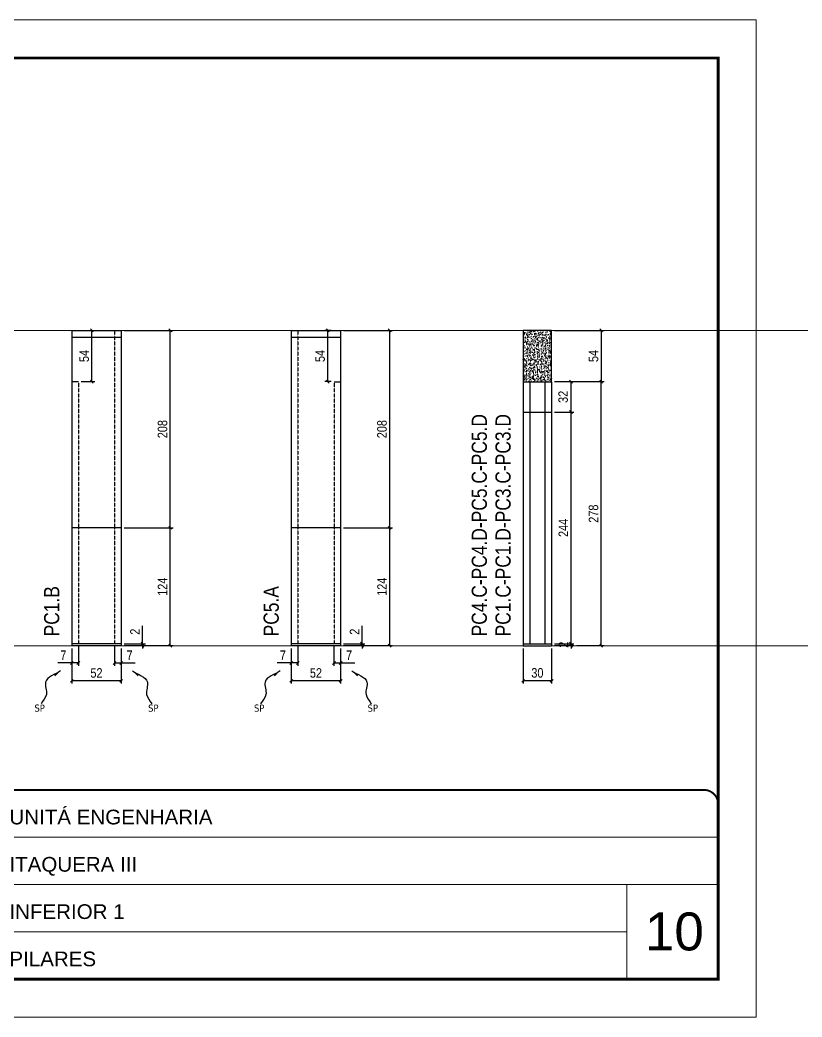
# Model space of a CAD drawing. Extents: x 2282 to 12463, y 760 to 16806.
# Drawn here: x 5193 to 6017, y 13394 to 14444 of the extents above; entities that cross this region are included whole.
import ezdxf

# ---------------------------------------------------------------- set-up
doc = ezdxf.new("R2010")
doc.units = 0
for name, pattern in [('CONTINUO', [0]), ('DASHED', [0.75, 0.5, -0.25]), ('HIDDEN', [0.375, 0.25, -0.125])]:
    doc.linetypes.add(name, pattern=pattern)
for name, color, linetype, lineweight in [('CARIMBO', 255, 'Continuous', 9), ('Folhas', 255, 'Continuous', 9), ('SARRAFO DE PRESSAO', 251, 'DASHED', 9)]:
    doc.layers.add(name, color=color, linetype=linetype, lineweight=lineweight)
for name, color, linetype in [('COTA', 241, 'Continuous'), ('NOMENCLATURA', 7, 'Continuous'), ('Painéis', 200, 'Continuous'), ('SARR_2.2x7', 40, 'Continuous'), ('texto', 7, 'Continuous')]:
    doc.layers.add(name, color=color, linetype=linetype)
doc.styles.add('ARIAL', font='arial.ttf')
doc.styles.add('ARIAL_NARROW', font='ARIALN.TTF', dxfattribs={"height": 0.2})
doc.styles.add('COTA TECNICA', font='techl___.ttf', dxfattribs={"height": 10})
doc.styles.add('COTA TECNICA-50', font='techl___.ttf', dxfattribs={"height": 10})
doc.styles.get("Standard").update_dxf_attribs({"font": 'arial.ttf'})
doc.styles.add('Tecnologia', font='')
doc.styles.get('Tecnologia').set_extended_font_data('Forgotten Futurist')
doc.dimstyles.new('COTA PAINEL-50', dxfattribs={"dimtxt": 10, "dimasz": 3, "dimexe": 3, "dimexo": 3, "dimgap": 3, "dimtad": 1, "dimdec": 1, "dimzin": 12, "dimdsep": 46, "dimtxsty": 'COTA TECNICA-50', "dimblk1": 'OBLIQUE', "dimblk2": 'OBLIQUE', "dimsah": 1, "dimcen": 0.9, "dimclrd": 4, "dimclre": 4, "dimclrt": 240, "dimadec": 1, "dimazin": 3, "dimtfac": 1, "dimtdec": 1, "dimtmove": 0, "dimatfit": 3, "dimfxl": 1, "dimtolj": 1, "dimtzin": 12, "dimarcsym": 0})
doc.dimstyles.new('PAINEL', dxfattribs={"dimtxt": 10, "dimasz": 3, "dimexe": 3, "dimexo": 3, "dimgap": 3, "dimtad": 1, "dimdec": 1, "dimzin": 12, "dimdsep": 46, "dimtxsty": 'COTA TECNICA', "dimblk1": 'OBLIQUE', "dimblk2": 'OBLIQUE', "dimsah": 1, "dimcen": 0.9, "dimclrd": 4, "dimclre": 4, "dimclrt": 240, "dimadec": 1, "dimazin": 3, "dimtfac": 1, "dimtdec": 1, "dimtmove": 0, "dimatfit": 3, "dimfxl": 1, "dimtolj": 1, "dimtzin": 12, "dimarcsym": 0})
doc.dimstyles.get("Standard").update_dxf_attribs({"dimtxt": 0.18, "dimasz": 0.18, "dimexe": 0.18, "dimexo": 0.0625, "dimgap": 0.09, "dimtad": 0, "dimtih": 1, "dimtoh": 1, "dimdec": 4, "dimzin": 0, "dimdsep": 46, "dimtxsty": 'Standard', "dimcen": 0.09, "dimadec": 0, "dimazin": 0, "dimtfac": 1, "dimtdec": 4, "dimtofl": 0, "dimtmove": 0, "dimatfit": 3, "dimfxl": 1, "dimtolj": 1, "dimtzin": 0, "dimarcsym": 0})

# ---------------------------------------------------------------- blocks, each defined once
blk = doc.blocks.new('9999999999')
at = {"color": 30, "linetype": 'CONTINUO'}
for p, q in [((98564.6, 34230.2), (98564.6, 34429.4)), ((98564.6, 34379.6), (99584, 34379.6)), ((98564.6, 34329.8), (99488, 34329.8)), ((99584, 34329.8), (99488, 34329.8)), ((99488, 34329.8), (99488, 34230.2)), ((98564.6, 34280), (99488, 34280))]:
    blk.add_line(p, q, dxfattribs=at)
at = {"color": 30, "linetype": 'CONTINUO', "const_width": 2}
blk.add_lwpolyline([(99584, 34230.2), (99584, 34414.4, 0.414214), (99569, 34429.4), (98229, 34429.4, 0.414214), (98214, 34414.4), (98214, 34245.2, 0.414214), (98229, 34230.2), (99584, 34230.2)], format="xyb", dxfattribs=at)
at = {"layer": 'Folhas'}
blk.add_lwpolyline([(98139, 34190.2), (99624, 34190.2), (99624, 35240.2), (98139, 35240.2)], close=True, dxfattribs=at)
at = {"layer": 'Folhas', "color": 30, "const_width": 3}
blk.add_lwpolyline([(98214, 34230.2), (99584, 34230.2), (99584, 35200.2), (98214, 35200.2)], close=True, dxfattribs=at)
at = {"color": 7, "linetype": 'Continuous', "ltscale": 5, "style": 'ARIAL'}
for s, height, p in [('UNITÁ ENGENHARIA', 15.483, (98837.7, 34393.1)), ('ITAQUERA III', 15.483, (98837.7, 34343.3)), ('INFERIOR 1', 15.48, (98837.7, 34293.5)), ('NOVA SISTEMAS CONSTRUTIVOS', 11.059, (98263.2, 34267.2)), ('PILARES', 15.48, (98837.7, 34243.7))]:
    blk.add_text(s, height=height, dxfattribs=at).set_placement(p)
at = {"layer": 'Folhas', "color": 7, "style": 'Tecnologia', "width": 1.5}
for s, p in [('CLIENTE:', (98573.7, 34397.2)), ('OBRA:', (98573.7, 34347.3)), ('PAVIMENTO:', (98573.7, 34297.5)), ('PROJETO:', (98573.7, 34247.7))]:
    blk.add_text(s, height=14, dxfattribs=at).set_placement(p)
blk = doc.blocks.new('_Oblique')
at = {"color": 0, "linetype": 'ByBlock', "lineweight": -2}
blk.add_line((-0.5, -0.5), (0.5, 0.5), dxfattribs=at)
blk = doc.blocks.new('*D205')
at = {"layer": 'COTA', "color": 4, "lineweight": -2, "transparency": 16777216}
for p, q in [((5322.3, 13787.1), (5322.3, 13805.9)), ((5302.8, 13787.1), (5325.3, 13787.1)), ((5322.3, 13785.1), (5322.3, 13787.1)), ((5302.8, 13785.1), (5325.3, 13785.1)), ((5322.3, 13785.1), (5322.3, 13782.1))]:
    blk.add_line(p, q, dxfattribs=at)
at = {"layer": 'Defpoints', "color": 0, "transparency": 16777216}
for p in [(5299.8, 13787.1), (5299.8, 13785.1), (5322.3, 13785.1)]:
    blk.add_point(p, dxfattribs=at)
at = {"layer": 'COTA', "color": 4, "lineweight": -2, "transparency": 16777216, "xscale": 3, "yscale": 3, "zscale": 3}
for p, rotation in [((5322.3, 13787.1), 270), ((5322.3, 13785.1), 90)]:
    blk.add_blockref('_Oblique', p, dxfattribs=dict(at, rotation=rotation))
at = {"layer": 'COTA', "color": 240, "transparency": 16777216, "insert": (5314.3, 13799.8), "char_height": 10, "attachment_point": 5, "rotation": 90, "style": 'COTA TECNICA-50'}
blk.add_mtext('\\A1;2', dxfattribs=at)
blk = doc.blocks.new('*D206')
at = {"layer": 'COTA', "color": 4, "linetype": 'ByBlock', "lineweight": -2, "transparency": 16777216}
for p, q in [((5302.8, 13909.1), (5354.5, 13909.1)), ((5351.5, 13785.1), (5351.5, 13909.1)), ((5302.8, 13785.1), (5354.5, 13785.1))]:
    blk.add_line(p, q, dxfattribs=at)
at = {"layer": 'Defpoints', "color": 0, "linetype": 'ByBlock', "transparency": 16777216}
for p in [(5299.8, 13909.1), (5351.5, 13909.1), (5299.8, 13785.1)]:
    blk.add_point(p, dxfattribs=at)
at = {"layer": 'COTA', "color": 4, "linetype": 'ByBlock', "lineweight": -2, "transparency": 16777216, "xscale": 3, "yscale": 3, "zscale": 3}
for p, rotation in [((5351.5, 13909.1), 90), ((5351.5, 13785.1), 270)]:
    blk.add_blockref('_Oblique', p, dxfattribs=dict(at, rotation=rotation))
at = {"layer": 'COTA', "color": 240, "linetype": 'ByBlock', "transparency": 16777216, "insert": (5343.4, 13847.1), "char_height": 10, "attachment_point": 5, "rotation": 90, "style": 'COTA TECNICA'}
blk.add_mtext('\\A1;124', dxfattribs=at)
blk = doc.blocks.new('*D210')
at = {"layer": 'COTA', "color": 4, "linetype": 'ByBlock', "lineweight": -2, "transparency": 16777216}
for p, q in [((5247.8, 13782.1), (5247.8, 13745.1)), ((5299.8, 13782.1), (5299.8, 13745.1)), ((5299.8, 13748.1), (5247.8, 13748.1))]:
    blk.add_line(p, q, dxfattribs=at)
at = {"layer": 'Defpoints', "color": 0, "linetype": 'ByBlock', "transparency": 16777216}
for p in [(5247.8, 13785.1), (5299.8, 13785.1), (5247.8, 13748.1)]:
    blk.add_point(p, dxfattribs=at)
at = {"layer": 'COTA', "color": 4, "linetype": 'ByBlock', "lineweight": -2, "transparency": 16777216, "xscale": 3, "yscale": 3, "zscale": 3, "rotation": 180}
blk.add_blockref('_Oblique', (5247.8, 13748.1), dxfattribs=at)
at = {"layer": 'COTA', "color": 4, "linetype": 'ByBlock', "lineweight": -2, "transparency": 16777216, "xscale": 3, "yscale": 3, "zscale": 3}
blk.add_blockref('_Oblique', (5299.8, 13748.1), dxfattribs=at)
at = {"layer": 'COTA', "color": 240, "linetype": 'ByBlock', "transparency": 16777216, "insert": (5273.8, 13756.3), "char_height": 10, "attachment_point": 5, "style": 'COTA TECNICA'}
blk.add_mtext('\\A1;52', dxfattribs=at)
blk = doc.blocks.new('*D207')
at = {"layer": 'COTA', "color": 4, "linetype": 'ByBlock', "lineweight": -2, "transparency": 16777216}
for p, q in [((5302.8, 14117.1), (5354.5, 14117.1)), ((5351.5, 13909.1), (5351.5, 14117.1)), ((5302.8, 13909.1), (5354.5, 13909.1))]:
    blk.add_line(p, q, dxfattribs=at)
at = {"layer": 'Defpoints', "color": 0, "linetype": 'ByBlock', "transparency": 16777216}
for p in [(5299.8, 14117.1), (5351.5, 14117.1), (5299.8, 13909.1)]:
    blk.add_point(p, dxfattribs=at)
at = {"layer": 'COTA', "color": 4, "linetype": 'ByBlock', "lineweight": -2, "transparency": 16777216, "xscale": 3, "yscale": 3, "zscale": 3}
for p, rotation in [((5351.5, 14117.1), 90), ((5351.5, 13909.1), 270)]:
    blk.add_blockref('_Oblique', p, dxfattribs=dict(at, rotation=rotation))
at = {"layer": 'COTA', "color": 240, "linetype": 'ByBlock', "transparency": 16777216, "insert": (5343.4, 14013.1), "char_height": 10, "attachment_point": 5, "rotation": 90, "style": 'COTA TECNICA'}
blk.add_mtext('\\A1;208', dxfattribs=at)
blk = doc.blocks.new('*D208')
at = {"layer": 'COTA', "color": 4, "lineweight": -2, "transparency": 16777216}
for p, q in [((5292.8, 13784.1), (5292.8, 13763.9)), ((5299.8, 13782.1), (5299.8, 13763.9)), ((5292.8, 13766.9), (5299.8, 13766.9)), ((5299.8, 13766.9), (5314.5, 13766.9))]:
    blk.add_line(p, q, dxfattribs=at)
at = {"layer": 'Defpoints', "color": 0, "transparency": 16777216}
for p in [(5292.8, 13787.1), (5299.8, 13785.1), (5299.8, 13766.9)]:
    blk.add_point(p, dxfattribs=at)
at = {"layer": 'COTA', "color": 4, "lineweight": -2, "transparency": 16777216, "xscale": 3, "yscale": 3, "zscale": 3, "rotation": 180}
blk.add_blockref('_Oblique', (5292.8, 13766.9), dxfattribs=at)
at = {"layer": 'COTA', "color": 4, "lineweight": -2, "transparency": 16777216, "xscale": 3, "yscale": 3, "zscale": 3}
blk.add_blockref('_Oblique', (5299.8, 13766.9), dxfattribs=at)
at = {"layer": 'COTA', "color": 240, "transparency": 16777216, "insert": (5308.7, 13775), "char_height": 10, "attachment_point": 5, "style": 'COTA TECNICA-50'}
blk.add_mtext('\\A1;7', dxfattribs=at)
blk = doc.blocks.new('*D209')
at = {"layer": 'COTA', "color": 4, "lineweight": -2, "transparency": 16777216}
for p, q in [((5247.8, 13782.1), (5247.8, 13763.9)), ((5254.8, 13784.1), (5254.8, 13763.9)), ((5247.8, 13766.9), (5233.1, 13766.9)), ((5254.8, 13766.9), (5247.8, 13766.9))]:
    blk.add_line(p, q, dxfattribs=at)
at = {"layer": 'Defpoints', "color": 0, "transparency": 16777216}
for p in [(5254.8, 13787.1), (5247.8, 13785.1), (5247.8, 13766.9)]:
    blk.add_point(p, dxfattribs=at)
at = {"layer": 'COTA', "color": 4, "lineweight": -2, "transparency": 16777216, "xscale": 3, "yscale": 3, "zscale": 3, "rotation": 180}
blk.add_blockref('_Oblique', (5247.8, 13766.9), dxfattribs=at)
at = {"layer": 'COTA', "color": 4, "lineweight": -2, "transparency": 16777216, "xscale": 3, "yscale": 3, "zscale": 3}
blk.add_blockref('_Oblique', (5254.8, 13766.9), dxfattribs=at)
at = {"layer": 'COTA', "color": 240, "transparency": 16777216, "insert": (5238.9, 13775), "char_height": 10, "attachment_point": 5, "style": 'COTA TECNICA-50'}
blk.add_mtext('\\A1;7', dxfattribs=at)
blk = doc.blocks.new('*D211')
at = {"layer": 'COTA', "color": 4, "lineweight": -2, "transparency": 16777216}
for p, q in [((5756.1, 13787.1), (5776.5, 13787.1)), ((5773.5, 13787.1), (5773.5, 13790.1)), ((5773.5, 13785.1), (5773.5, 13787.1)), ((5756.1, 13785.1), (5776.5, 13785.1)), ((5773.5, 13785.1), (5773.5, 13782.1))]:
    blk.add_line(p, q, dxfattribs=at)
at = {"layer": 'Defpoints', "color": 0, "transparency": 16777216}
for p in [(5753.1, 13787.1), (5773.5, 13787.1), (5753.1, 13785.1)]:
    blk.add_point(p, dxfattribs=at)
at = {"layer": 'COTA', "color": 4, "lineweight": -2, "transparency": 16777216, "xscale": 3, "yscale": 3, "zscale": 3}
for p, rotation in [((5773.5, 13787.1), 270), ((5773.5, 13785.1), 90)]:
    blk.add_blockref('_Oblique', p, dxfattribs=dict(at, rotation=rotation))
at = {"layer": 'COTA', "color": 240, "transparency": 16777216, "insert": (5765.5, 13786.1), "char_height": 10, "attachment_point": 5, "rotation": 90, "style": 'COTA TECNICA-50'}
blk.add_mtext('\\A1;2', dxfattribs=at)
blk = doc.blocks.new('*D212')
at = {"layer": 'COTA', "color": 4, "linetype": 'ByBlock', "lineweight": -2, "transparency": 16777216}
for p, q in [((5775.8, 14063.1), (5808.3, 14063.1)), ((5805.3, 13785.1), (5805.3, 14063.1)), ((5779.5, 13785.1), (5808.3, 13785.1))]:
    blk.add_line(p, q, dxfattribs=at)
at = {"layer": 'Defpoints', "color": 0, "linetype": 'ByBlock', "transparency": 16777216}
for p in [(5772.8, 14063.1), (5805.3, 14063.1), (5776.5, 13785.1)]:
    blk.add_point(p, dxfattribs=at)
at = {"layer": 'COTA', "color": 4, "linetype": 'ByBlock', "lineweight": -2, "transparency": 16777216, "xscale": 3, "yscale": 3, "zscale": 3}
for p, rotation in [((5805.3, 14063.1), 90), ((5805.3, 13785.1), 270)]:
    blk.add_blockref('_Oblique', p, dxfattribs=dict(at, rotation=rotation))
at = {"layer": 'COTA', "color": 240, "linetype": 'ByBlock', "transparency": 16777216, "insert": (5797.2, 13924.1), "char_height": 10, "attachment_point": 5, "rotation": 90, "style": 'COTA TECNICA'}
blk.add_mtext('\\A1;278', dxfattribs=at)
blk = doc.blocks.new('*D213')
at = {"layer": 'COTA', "color": 4, "linetype": 'ByBlock', "lineweight": -2, "transparency": 16777216}
for p, q in [((5756.1, 14031.1), (5776.5, 14031.1)), ((5773.5, 13787.1), (5773.5, 14031.1)), ((5756.1, 13787.1), (5776.5, 13787.1))]:
    blk.add_line(p, q, dxfattribs=at)
at = {"layer": 'Defpoints', "color": 0, "linetype": 'ByBlock', "transparency": 16777216}
for p in [(5753.1, 14031.1), (5773.5, 14031.1), (5753.1, 13787.1)]:
    blk.add_point(p, dxfattribs=at)
at = {"layer": 'COTA', "color": 4, "linetype": 'ByBlock', "lineweight": -2, "transparency": 16777216, "xscale": 3, "yscale": 3, "zscale": 3}
for p, rotation in [((5773.5, 14031.1), 90), ((5773.5, 13787.1), 270)]:
    blk.add_blockref('_Oblique', p, dxfattribs=dict(at, rotation=rotation))
at = {"layer": 'COTA', "color": 240, "linetype": 'ByBlock', "transparency": 16777216, "insert": (5765.4, 13909.1), "char_height": 10, "attachment_point": 5, "rotation": 90, "style": 'COTA TECNICA'}
blk.add_mtext('\\A1;244', dxfattribs=at)
blk = doc.blocks.new('*D214')
at = {"layer": 'COTA', "color": 4, "linetype": 'ByBlock', "lineweight": -2, "transparency": 16777216}
for p, q in [((5723.1, 13782.1), (5723.1, 13745.1)), ((5753.1, 13782.1), (5753.1, 13745.1)), ((5753.1, 13748.1), (5723.1, 13748.1))]:
    blk.add_line(p, q, dxfattribs=at)
at = {"layer": 'Defpoints', "color": 0, "linetype": 'ByBlock', "transparency": 16777216}
for p in [(5723.1, 13785.1), (5753.1, 13785.1), (5723.1, 13748.1)]:
    blk.add_point(p, dxfattribs=at)
at = {"layer": 'COTA', "color": 4, "linetype": 'ByBlock', "lineweight": -2, "transparency": 16777216, "xscale": 3, "yscale": 3, "zscale": 3, "rotation": 180}
blk.add_blockref('_Oblique', (5723.1, 13748.1), dxfattribs=at)
at = {"layer": 'COTA', "color": 4, "linetype": 'ByBlock', "lineweight": -2, "transparency": 16777216, "xscale": 3, "yscale": 3, "zscale": 3}
blk.add_blockref('_Oblique', (5753.1, 13748.1), dxfattribs=at)
at = {"layer": 'COTA', "color": 240, "linetype": 'ByBlock', "transparency": 16777216, "insert": (5738.1, 13756.4), "char_height": 10, "attachment_point": 5, "style": 'COTA TECNICA'}
blk.add_mtext('\\A1;30', dxfattribs=at)
blk = doc.blocks.new('*D215')
at = {"layer": 'COTA', "color": 4, "linetype": 'ByBlock', "lineweight": -2, "transparency": 16777216}
for p, q in [((5756.1, 14063.1), (5776.5, 14063.1)), ((5773.5, 14031.1), (5773.5, 14063.1)), ((5756.1, 14031.1), (5776.5, 14031.1))]:
    blk.add_line(p, q, dxfattribs=at)
at = {"layer": 'Defpoints', "color": 0, "linetype": 'ByBlock', "transparency": 16777216}
for p in [(5753.1, 14063.1), (5773.5, 14063.1), (5753.1, 14031.1)]:
    blk.add_point(p, dxfattribs=at)
at = {"layer": 'COTA', "color": 4, "linetype": 'ByBlock', "lineweight": -2, "transparency": 16777216, "xscale": 3, "yscale": 3, "zscale": 3}
for p, rotation in [((5773.5, 14063.1), 90), ((5773.5, 14031.1), 270)]:
    blk.add_blockref('_Oblique', p, dxfattribs=dict(at, rotation=rotation))
at = {"layer": 'COTA', "color": 240, "linetype": 'ByBlock', "transparency": 16777216, "insert": (5765.2, 14047.1), "char_height": 10, "attachment_point": 5, "rotation": 90, "style": 'COTA TECNICA'}
blk.add_mtext('\\A1;32', dxfattribs=at)
blk = doc.blocks.new('*D216')
at = {"layer": 'COTA', "color": 4, "lineweight": -2, "transparency": 16777216}
for p, q in [((5756.1, 14117.1), (5808.3, 14117.1)), ((5805.3, 14117.1), (5805.3, 14063.1)), ((5756.1, 14063.1), (5808.3, 14063.1))]:
    blk.add_line(p, q, dxfattribs=at)
at = {"layer": 'Defpoints', "color": 0, "transparency": 16777216}
for p in [(5753.1, 14117.1), (5753.1, 14063.1), (5805.3, 14063.1)]:
    blk.add_point(p, dxfattribs=at)
at = {"layer": 'COTA', "color": 4, "lineweight": -2, "transparency": 16777216, "xscale": 3, "yscale": 3, "zscale": 3}
for p, rotation in [((5805.3, 14117.1), 90), ((5805.3, 14063.1), 270)]:
    blk.add_blockref('_Oblique', p, dxfattribs=dict(at, rotation=rotation))
at = {"layer": 'COTA', "color": 240, "transparency": 16777216, "insert": (5797.2, 14090.1), "char_height": 10, "attachment_point": 5, "rotation": 90, "style": 'COTA TECNICA'}
blk.add_mtext('\\A1;54', dxfattribs=at)
blk = doc.blocks.new('*D217')
at = {"layer": 'COTA', "color": 4, "lineweight": -2, "transparency": 16777216}
for p, q in [((5257.8, 14117.1), (5272, 14117.1)), ((5269, 14063.1), (5269, 14117.1)), ((5257.8, 14063.1), (5272, 14063.1))]:
    blk.add_line(p, q, dxfattribs=at)
at = {"layer": 'Defpoints', "color": 0, "transparency": 16777216}
for p in [(5254.8, 14117.1), (5269, 14117.1), (5254.8, 14063.1)]:
    blk.add_point(p, dxfattribs=at)
at = {"layer": 'COTA', "color": 4, "lineweight": -2, "transparency": 16777216, "xscale": 3, "yscale": 3, "zscale": 3}
for p, rotation in [((5269, 14117.1), 90), ((5269, 14063.1), 270)]:
    blk.add_blockref('_Oblique', p, dxfattribs=dict(at, rotation=rotation))
at = {"layer": 'COTA', "color": 240, "transparency": 16777216, "insert": (5260.9, 14090.1), "char_height": 10, "attachment_point": 5, "rotation": 90, "style": 'COTA TECNICA'}
blk.add_mtext('\\A1;54', dxfattribs=at)
blk = doc.blocks.new('*D218')
at = {"layer": 'COTA', "color": 4, "lineweight": -2, "transparency": 16777216}
for p, q in [((5553.5, 13787.1), (5553.5, 13805.9)), ((5533.9, 13787.1), (5556.5, 13787.1)), ((5553.5, 13785.1), (5553.5, 13787.1)), ((5533.9, 13785.1), (5556.5, 13785.1)), ((5553.5, 13785.1), (5553.5, 13782.1))]:
    blk.add_line(p, q, dxfattribs=at)
at = {"layer": 'Defpoints', "color": 0, "transparency": 16777216}
for p in [(5530.9, 13787.1), (5530.9, 13785.1), (5553.5, 13785.1)]:
    blk.add_point(p, dxfattribs=at)
at = {"layer": 'COTA', "color": 4, "lineweight": -2, "transparency": 16777216, "xscale": 3, "yscale": 3, "zscale": 3}
for p, rotation in [((5553.5, 13787.1), 270), ((5553.5, 13785.1), 90)]:
    blk.add_blockref('_Oblique', p, dxfattribs=dict(at, rotation=rotation))
at = {"layer": 'COTA', "color": 240, "transparency": 16777216, "insert": (5545.5, 13799.8), "char_height": 10, "attachment_point": 5, "rotation": 90, "style": 'COTA TECNICA-50'}
blk.add_mtext('\\A1;2', dxfattribs=at)
blk = doc.blocks.new('*D219')
at = {"layer": 'COTA', "color": 4, "linetype": 'ByBlock', "lineweight": -2, "transparency": 16777216}
for p, q in [((5533.9, 13909.1), (5585.6, 13909.1)), ((5582.6, 13785.1), (5582.6, 13909.1)), ((5533.9, 13785.1), (5585.6, 13785.1))]:
    blk.add_line(p, q, dxfattribs=at)
at = {"layer": 'Defpoints', "color": 0, "linetype": 'ByBlock', "transparency": 16777216}
for p in [(5530.9, 13909.1), (5582.6, 13909.1), (5530.9, 13785.1)]:
    blk.add_point(p, dxfattribs=at)
at = {"layer": 'COTA', "color": 4, "linetype": 'ByBlock', "lineweight": -2, "transparency": 16777216, "xscale": 3, "yscale": 3, "zscale": 3}
for p, rotation in [((5582.6, 13909.1), 90), ((5582.6, 13785.1), 270)]:
    blk.add_blockref('_Oblique', p, dxfattribs=dict(at, rotation=rotation))
at = {"layer": 'COTA', "color": 240, "linetype": 'ByBlock', "transparency": 16777216, "insert": (5574.5, 13847.1), "char_height": 10, "attachment_point": 5, "rotation": 90, "style": 'COTA TECNICA'}
blk.add_mtext('\\A1;124', dxfattribs=at)
blk = doc.blocks.new('*D224')
at = {"layer": 'COTA', "color": 4, "linetype": 'ByBlock', "lineweight": -2, "transparency": 16777216}
for p, q in [((5478.9, 13782.1), (5478.9, 13745.1)), ((5530.9, 13782.1), (5530.9, 13745.1)), ((5530.9, 13748.1), (5478.9, 13748.1))]:
    blk.add_line(p, q, dxfattribs=at)
at = {"layer": 'Defpoints', "color": 0, "linetype": 'ByBlock', "transparency": 16777216}
for p in [(5478.9, 13785.1), (5530.9, 13785.1), (5478.9, 13748.1)]:
    blk.add_point(p, dxfattribs=at)
at = {"layer": 'COTA', "color": 4, "linetype": 'ByBlock', "lineweight": -2, "transparency": 16777216, "xscale": 3, "yscale": 3, "zscale": 3, "rotation": 180}
blk.add_blockref('_Oblique', (5478.9, 13748.1), dxfattribs=at)
at = {"layer": 'COTA', "color": 4, "linetype": 'ByBlock', "lineweight": -2, "transparency": 16777216, "xscale": 3, "yscale": 3, "zscale": 3}
blk.add_blockref('_Oblique', (5530.9, 13748.1), dxfattribs=at)
at = {"layer": 'COTA', "color": 240, "linetype": 'ByBlock', "transparency": 16777216, "insert": (5504.9, 13756.3), "char_height": 10, "attachment_point": 5, "style": 'COTA TECNICA'}
blk.add_mtext('\\A1;52', dxfattribs=at)
blk = doc.blocks.new('*D220')
at = {"layer": 'COTA', "color": 4, "linetype": 'ByBlock', "lineweight": -2, "transparency": 16777216}
for p, q in [((5533.9, 14117.1), (5585.6, 14117.1)), ((5582.6, 13909.1), (5582.6, 14117.1)), ((5533.9, 13909.1), (5585.6, 13909.1))]:
    blk.add_line(p, q, dxfattribs=at)
at = {"layer": 'Defpoints', "color": 0, "linetype": 'ByBlock', "transparency": 16777216}
for p in [(5530.9, 14117.1), (5582.6, 14117.1), (5530.9, 13909.1)]:
    blk.add_point(p, dxfattribs=at)
at = {"layer": 'COTA', "color": 4, "linetype": 'ByBlock', "lineweight": -2, "transparency": 16777216, "xscale": 3, "yscale": 3, "zscale": 3}
for p, rotation in [((5582.6, 14117.1), 90), ((5582.6, 13909.1), 270)]:
    blk.add_blockref('_Oblique', p, dxfattribs=dict(at, rotation=rotation))
at = {"layer": 'COTA', "color": 240, "linetype": 'ByBlock', "transparency": 16777216, "insert": (5574.5, 14013.1), "char_height": 10, "attachment_point": 5, "rotation": 90, "style": 'COTA TECNICA'}
blk.add_mtext('\\A1;208', dxfattribs=at)
blk = doc.blocks.new('*D221')
at = {"layer": 'COTA', "color": 4, "lineweight": -2, "transparency": 16777216}
for p, q in [((5523.9, 13784.1), (5523.9, 13763.9)), ((5530.9, 13782.1), (5530.9, 13763.9)), ((5523.9, 13766.9), (5530.9, 13766.9)), ((5530.9, 13766.9), (5545.7, 13766.9))]:
    blk.add_line(p, q, dxfattribs=at)
at = {"layer": 'Defpoints', "color": 0, "transparency": 16777216}
for p in [(5523.9, 13787.1), (5530.9, 13785.1), (5530.9, 13766.9)]:
    blk.add_point(p, dxfattribs=at)
at = {"layer": 'COTA', "color": 4, "lineweight": -2, "transparency": 16777216, "xscale": 3, "yscale": 3, "zscale": 3, "rotation": 180}
blk.add_blockref('_Oblique', (5523.9, 13766.9), dxfattribs=at)
at = {"layer": 'COTA', "color": 4, "lineweight": -2, "transparency": 16777216, "xscale": 3, "yscale": 3, "zscale": 3}
blk.add_blockref('_Oblique', (5530.9, 13766.9), dxfattribs=at)
at = {"layer": 'COTA', "color": 240, "transparency": 16777216, "insert": (5539.8, 13775), "char_height": 10, "attachment_point": 5, "style": 'COTA TECNICA-50'}
blk.add_mtext('\\A1;7', dxfattribs=at)
blk = doc.blocks.new('*D222')
at = {"layer": 'COTA', "color": 4, "lineweight": -2, "transparency": 16777216}
for p, q in [((5478.9, 13782.1), (5478.9, 13763.9)), ((5485.9, 13784.1), (5485.9, 13763.9)), ((5478.9, 13766.9), (5464.2, 13766.9)), ((5485.9, 13766.9), (5478.9, 13766.9))]:
    blk.add_line(p, q, dxfattribs=at)
at = {"layer": 'Defpoints', "color": 0, "transparency": 16777216}
for p in [(5485.9, 13787.1), (5478.9, 13785.1), (5478.9, 13766.9)]:
    blk.add_point(p, dxfattribs=at)
at = {"layer": 'COTA', "color": 4, "lineweight": -2, "transparency": 16777216, "xscale": 3, "yscale": 3, "zscale": 3, "rotation": 180}
blk.add_blockref('_Oblique', (5478.9, 13766.9), dxfattribs=at)
at = {"layer": 'COTA', "color": 4, "lineweight": -2, "transparency": 16777216, "xscale": 3, "yscale": 3, "zscale": 3}
blk.add_blockref('_Oblique', (5485.9, 13766.9), dxfattribs=at)
at = {"layer": 'COTA', "color": 240, "transparency": 16777216, "insert": (5470.1, 13775), "char_height": 10, "attachment_point": 5, "style": 'COTA TECNICA-50'}
blk.add_mtext('\\A1;7', dxfattribs=at)
blk = doc.blocks.new('*D223')
at = {"layer": 'COTA', "color": 4, "lineweight": -2, "transparency": 16777216}
for p, q in [((5520.9, 14117.1), (5514.4, 14117.1)), ((5517.4, 14063.1), (5517.4, 14117.1)), ((5520.9, 14063.1), (5514.4, 14063.1))]:
    blk.add_line(p, q, dxfattribs=at)
at = {"layer": 'Defpoints', "color": 0, "transparency": 16777216}
for p in [(5517.4, 14117.1), (5523.9, 14117.1), (5523.9, 14063.1)]:
    blk.add_point(p, dxfattribs=at)
at = {"layer": 'COTA', "color": 4, "lineweight": -2, "transparency": 16777216, "xscale": 3, "yscale": 3, "zscale": 3}
for p, rotation in [((5517.4, 14117.1), 90), ((5517.4, 14063.1), 270)]:
    blk.add_blockref('_Oblique', p, dxfattribs=dict(at, rotation=rotation))
at = {"layer": 'COTA', "color": 240, "transparency": 16777216, "insert": (5509.3, 14090.1), "char_height": 10, "attachment_point": 5, "rotation": 90, "style": 'COTA TECNICA'}
blk.add_mtext('\\A1;54', dxfattribs=at)

msp = doc.modelspace()

# ---------------------------------------------------------------- hatches: boundary and pattern name
at = {"layer": 'COTA'}
h = msp.add_hatch(dxfattribs=at)
h.set_pattern_fill('AR-CONC', color=256, scale=0.03)
h.set_pattern_definition([(50, (28.0716, -1148.575), (5.4655401, -0.4781726), [0.5715, -6.2865]), (355, (28.0716, -1148.575), (-1.0573026, 5.7317054), [0.4572, -5.0292175]), (100.451445, (28.527, -1148.615), (4.4082374, 5.2535326), [0.4857003, -5.3427073]), (46.1842, (28.0716, -1147.051), (8.1323712, -1.2612698), [0.85725, -9.42975]), (96.63556, (28.749, -1147.156), (7.122124, 7.4227837), [0.7285507, -8.0140682]), (351.18415, (28.072, -1147.051), (7.122124, 7.4227837), [0.685799, -7.543792]), (21, (28.8336, -1147.432), (4.5484317, -3.067956), [0.5715, -6.2865]), (326, (28.8336, -1147.432), (1.8540609, 5.525639), [0.4572, -5.0292]), (71.451445, (29.2127, -1147.688), (6.4024926, 2.457683), [0.4857003, -5.3426981]), (37.5, (28.0716, -1148.5751), (0.0926581, 2.53665117), [0, -4.96824, 0, -5.1054, 0, -5.04825]), (7.5, (28.0716, -1148.575), (2.00458988, 3.00541724), [0, -2.91084, 0, -4.85394, 0, -1.92405]), (327.5, (26.3724, -1148.5751), (4.06771786, -0.17186232), [0, -1.905, 0, -5.9436, 0, -7.8867]), (317.5, (25.6104, -1148.575), (4.44387544, 0.7627947), [0, -2.4765, 0, -3.94716, 0, -5.6007])])
h.paths.add_polyline_path([(5753.1, 14117.07), (5723.1, 14117.07), (5723.1, 14063.07), (5753.1, 14063.07)])

# ---------------------------------------------------------------- linework, layer by layer
at = {"layer": 'CARIMBO', "color": 3}
for p, q in [((2282.39, 14117.07), (9611.68, 14117.07)), ((2282.39, 13785.07), (9611.68, 13785.07))]:
    msp.add_line(p, q, dxfattribs=at)
at = {"layer": 'COTA'}
for p, q in [((5254.81, 14063.07), (5247.81, 14063.07)), ((5523.94, 14063.07), (5530.94, 14063.07))]:
    msp.add_line(p, q, dxfattribs=at)
msp.add_lwpolyline([(5723.1, 14063.07), (5753.1, 14063.07), (5753.1, 14117.07), (5723.1, 14117.07)], close=True, dxfattribs=at)
at = {"layer": 'Painéis'}
for p, q in [((5247.81, 14117.07), (5247.81, 13785.07)), ((5247.81, 14117.07), (5299.81, 14117.07)), ((5299.81, 14117.07), (5299.81, 13785.07)), ((5478.94, 14117.07), (5478.94, 13785.07)), ((5478.94, 14117.07), (5530.94, 14117.07)), ((5530.94, 14117.07), (5530.94, 13785.07)), ((5723.1, 14063.07), (5753.1, 14063.07)), ((5723.1, 14063.07), (5723.1, 13785.07)), ((5753.1, 14063.07), (5753.1, 13785.07)), ((5723.1, 14031.07), (5753.1, 14031.07)), ((5299.81, 13909.07), (5247.81, 13909.07)), ((5530.94, 13909.07), (5478.94, 13909.07)), ((5299.81, 13787.07), (5247.81, 13787.07)), ((5530.94, 13787.07), (5478.94, 13787.07)), ((5723.1, 13787.07), (5753.1, 13787.07)), ((5299.81, 13785.07), (5247.81, 13785.07)), ((5530.94, 13785.07), (5478.94, 13785.07)), ((5723.1, 13785.07), (5753.1, 13785.07))]:
    msp.add_line(p, q, dxfattribs=at)
at = {"layer": 'SARR_2.2x7', "linetype": 'HIDDEN'}
for p, q in [((5292.81, 14117.07), (5292.81, 13909.07)), ((5485.94, 14117.07), (5485.94, 13909.07)), ((5254.81, 14063.07), (5254.81, 13909.07)), ((5523.94, 14063.07), (5523.94, 13909.07)), ((5254.81, 13909.07), (5254.81, 13787.07)), ((5292.81, 13909.07), (5292.81, 13787.07)), ((5485.94, 13909.07), (5485.94, 13787.07)), ((5523.94, 13909.07), (5523.94, 13787.07))]:
    msp.add_line(p, q, dxfattribs=at)
at = {"layer": 'SARR_2.2x7'}
for p, q in [((5247.81, 14110.07), (5299.81, 14110.07)), ((5478.94, 14110.07), (5530.94, 14110.07)), ((5730.1, 14063.07), (5730.1, 13787.07)), ((5746.1, 14063.07), (5746.1, 13787.07))]:
    msp.add_line(p, q, dxfattribs=at)

# ---------------------------------------------------------------- block references
at = {"layer": 'SARRAFO DE PRESSAO', "color": 6, "linetype": 'ByBlock'}
msp.add_blockref('9999999999', (-93655.59, -20796.22), dxfattribs=at)

# ---------------------------------------------------------------- texts
at = {"layer": 'CARIMBO', "style": 'ARIAL'}
msp.add_text('10', height=40, dxfattribs=at).set_placement((5851.25, 13464.13))
at = {"layer": 'NOMENCLATURA', "style": 'ARIAL_NARROW'}
for s, p in [('PC4.C-PC4.D-PC5.C-PC5.D', (5684.92, 13794.84)), ('PC1.C-PC1.D-PC3.C-PC3.D', (5709.92, 13794.84)), ('PC1.B', (5234.64, 13794.84)), ('PC5.A', (5465.76, 13794.84))]:
    msp.add_text(s, height=16, rotation=90, dxfattribs=at).set_placement(p)
at = {"layer": 'texto', "color": 0, "char_height": 7.5, "attachment_point": 5}
for insert in [(5213.98, 13719.26), (5333.65, 13719.26), (5445.11, 13719.26), (5564.77, 13719.26)]:
    msp.add_mtext('{\\fTahoma|b0|i0|c0|p34;\\C4;SP}', dxfattribs=dict(at, insert=insert))

# ---------------------------------------------------------------- dimensions: what is measured, and where the dimension line sits
at = {"layer": 'COTA'}
for base, p1, p2, angle, dimstyle, picture, middle in [((5268.98, 14117.07), (5254.81, 14063.07), (5254.81, 14117.07), 90, 'PAINEL', '*D217', (5260.88, 14090.07)), ((5517.39, 14117.07), (5523.94, 14063.07), (5523.94, 14117.07), 90, 'PAINEL', '*D223', (5509.28, 14090.07)), ((5805.34, 14063.07), (5753.1, 14117.07), (5753.1, 14063.07), 90, 'PAINEL', '*D216', (5797.23, 14090.07)), ((5247.81, 13766.9), (5254.81, 13787.07), (5247.81, 13785.07), 0, 'COTA PAINEL-50', '*D209', (5238.95, 13774.97)), ((5299.81, 13766.9), (5292.81, 13787.07), (5299.81, 13785.07), 180, 'COTA PAINEL-50', '*D208', (5308.68, 13774.97)), ((5478.94, 13766.9), (5485.94, 13787.07), (5478.94, 13785.07), 0, 'COTA PAINEL-50', '*D222', (5470.07, 13774.97)), ((5530.94, 13766.9), (5523.94, 13787.07), (5530.94, 13785.07), 180, 'COTA PAINEL-50', '*D221', (5539.81, 13774.97))]:
    dim = msp.add_linear_dim(base=base, p1=p1, p2=p2, angle=angle, dimstyle=dimstyle, dxfattribs=at)
    dim.commit()
    dim.dimension.update_dxf_attribs({"geometry": picture, "text_midpoint": middle})
at = {"layer": 'COTA', "linetype": 'ByBlock'}
for base, p1, p2, override, picture, middle in [((5351.48, 14117.07), (5299.81, 13909.07), (5299.81, 14117.07), {"dimarcsym": 2}, '*D207', (5343.35, 14013.07)), ((5582.6, 14117.07), (5530.94, 13909.07), (5530.94, 14117.07), {"dimarcsym": 2}, '*D220', (5574.48, 14013.07)), ((5773.45, 14063.07), (5753.1, 14031.07), (5753.1, 14063.07), {"dimarcsym": 2}, '*D215', (5765.23, 14047.07)), ((5773.45, 14031.07), (5753.1, 13787.07), (5753.1, 14031.07), {"dimarcsym": 1}, '*D213', (5765.38, 13909.07)), ((5351.48, 13909.07), (5299.81, 13785.07), (5299.81, 13909.07), {"dimarcsym": 1}, '*D206', (5343.4, 13847.07)), ((5582.6, 13909.07), (5530.94, 13785.07), (5530.94, 13909.07), {"dimarcsym": 1}, '*D219', (5574.53, 13847.07))]:
    dim = msp.add_linear_dim(base=base, p1=p1, p2=p2, angle=90, dimstyle='PAINEL', override=override, dxfattribs=at)
    dim.commit()
    dim.dimension.update_dxf_attribs({"geometry": picture, "text_midpoint": middle})
at = {"layer": 'COTA', "color": 3, "linetype": 'ByBlock'}
dim = msp.add_linear_dim(base=(5805.34, 14063.07), p1=(5776.45, 13785.07), p2=(5772.77, 14063.07), angle=90, dimstyle='PAINEL', override={"dimarcsym": 1}, dxfattribs=at)
dim.commit()
dim.dimension.update_dxf_attribs({"geometry": '*D212', "text_midpoint": (5797.24, 13924.07)})
at = {"layer": 'COTA'}
for base, p1, p2, picture, middle in [((5322.34, 13785.07), (5299.81, 13787.07), (5299.81, 13785.07), '*D205', (5322.34, 13799.82)), ((5553.47, 13785.07), (5530.94, 13787.07), (5530.94, 13785.07), '*D218', (5553.47, 13799.82)), ((5773.45, 13787.07), (5753.1, 13785.07), (5753.1, 13787.07), '*D211', (5773.45, 13786.07))]:
    dim = msp.add_linear_dim(base=base, p1=p1, p2=p2, angle=90, dimstyle='COTA PAINEL-50', dxfattribs=at)
    dim.commit()
    dim.dimension.update_dxf_attribs({"geometry": picture, "text_midpoint": middle, "dimtype": 160})
at = {"layer": 'COTA', "linetype": 'ByBlock'}
for base, p1, p2, picture, middle in [((5247.81, 13748.15), (5299.81, 13785.07), (5247.81, 13785.07), '*D210', (5273.81, 13756.26)), ((5478.94, 13748.15), (5530.94, 13785.07), (5478.94, 13785.07), '*D224', (5504.94, 13756.26)), ((5723.1, 13748.15), (5753.1, 13785.07), (5723.1, 13785.07), '*D214', (5738.1, 13756.37))]:
    dim = msp.add_linear_dim(base=base, p1=p1, p2=p2, dimstyle='PAINEL', override={"dimarcsym": 2}, dxfattribs=at)
    dim.commit()
    dim.dimension.update_dxf_attribs({"geometry": picture, "text_midpoint": middle})

# ---------------------------------------------------------------- leaders
at = {"layer": 'COTA', "path_type": 1}
for points in [[(5235.98, 13758.57), (5220.2, 13746.74), (5221.12, 13733.73), (5215.57, 13723.95)], [(5311.64, 13758.57), (5327.43, 13746.74), (5326.5, 13733.73), (5332.06, 13723.95)], [(5467.11, 13758.57), (5451.33, 13746.74), (5452.25, 13733.73), (5446.7, 13723.95)], [(5542.77, 13758.57), (5558.55, 13746.74), (5557.63, 13733.73), (5563.18, 13723.95)]]:
    msp.add_leader(points, dimstyle='Standard', override={"dimasz": 8}, dxfattribs=at)

doc.saveas('drawing.dxf')
